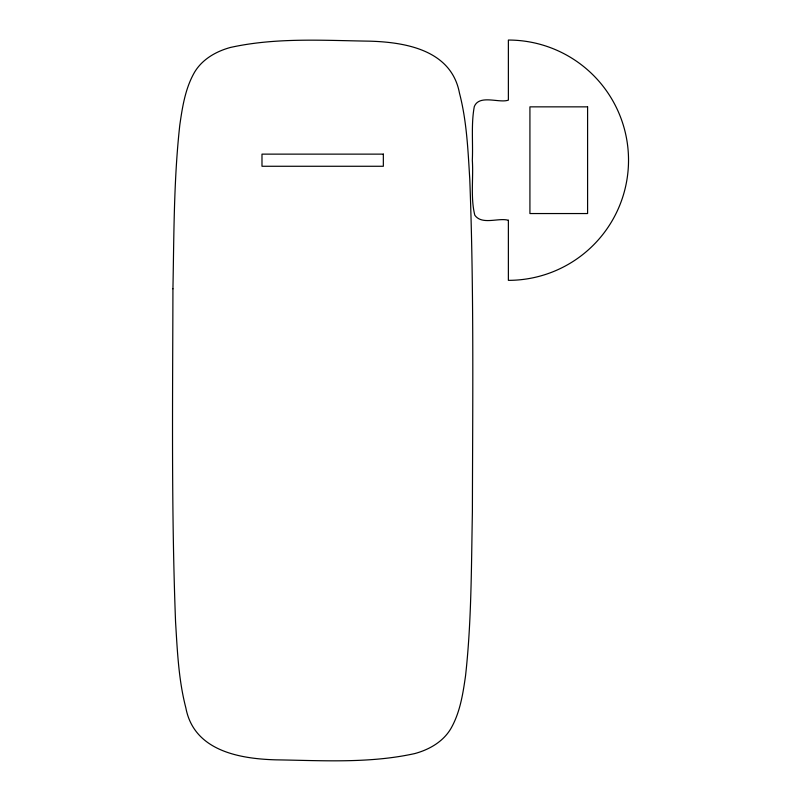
<?xml version="1.0" encoding="UTF-8"?>
<svg xmlns="http://www.w3.org/2000/svg" width="801" height="801" viewBox="0 0 801 801"><rect width="100%" height="100%" fill="white"/><g stroke="black" fill="none" stroke-linecap="round" stroke-linejoin="round"><path stroke-width="1.2" d="M508.375 220.275L508.375 280.35A120.15 120.15 0 0 0 628.525 160.2A120.15 120.15 0 0 0 508.375 40.05L508.375 100.125C499.423 103.489 479.178 94.057 474.282 106.643C471.028 124.245 473.131 142.418 472.33 160.2C473.551 178.403 470.367 197.366 474.823 215.239C482.022 225.341 498.532 217.441 508.375 220.275M172.936 288.821C172.666 399.839 171.324 510.918 175.559 621.886C177.341 650.682 178.543 679.819 185.852 707.874C193.902 750.777 239.309 758.847 276.125 759.849C322.342 760.539 369.431 763.613 414.908 753.541C429.206 749.626 442.933 741.846 450.733 728.84C460.044 712.73 462.928 694.026 465.531 675.884C471.579 621.546 471.308 566.768 472.39 512.179C472.66 401.161 474.002 290.082 469.766 179.114C467.984 150.318 466.783 121.181 459.474 93.126C451.424 50.223 406.017 42.153 369.201 41.151C322.983 40.461 275.894 37.387 230.418 47.459C216.13 51.374 202.393 59.154 194.593 72.16C185.281 88.27 182.398 106.974 179.794 125.116C173.747 179.454 174.017 234.232 172.936 288.821M587.594 106.853L529.922 106.853L529.922 213.547L587.594 213.547L587.594 106.853M383.339 154.132L261.987 154.132L261.987 166.268L383.339 166.268L383.339 154.132"/></g></svg>
